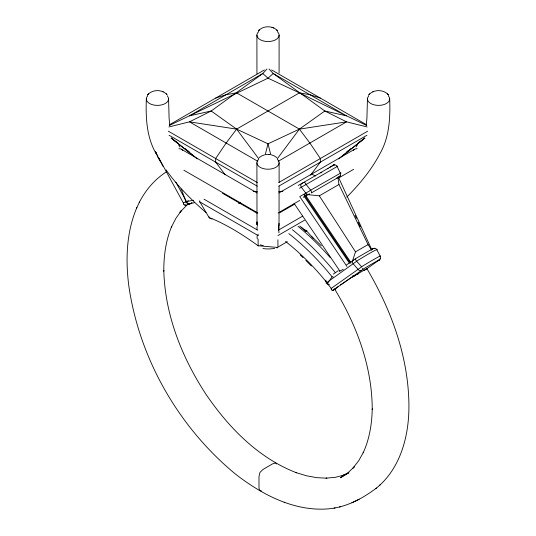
<?xml version="1.0" encoding="UTF-8"?>
<svg xmlns="http://www.w3.org/2000/svg" width="536" height="536" viewBox="0 0 536 536"><rect width="100%" height="100%" fill="white"/><g stroke="black" fill="none" stroke-linecap="round" stroke-linejoin="round"><path stroke-width="0.8" d="M279.082 73.037L279.109 35.135M279.095 186.106L279.048 211.512M279.102 182.428L279.109 162.81M257.019 224.256L257.025 221.877L257.005 224.745L256.905 162.81M279.001 225.596L279.042 213.844M278.981 228.457L279.008 223.324M389.692 98.979C390.349 117.538 389.491 136.881 380.084 153.437C371.589 169.751 359.69 184.056 346.812 197.081M367.448 98.966L366.905 118.57L366.195 125.417M257.146 226.514L257.555 224.162M352.742 277.179L352.882 275.598M209.12 216.839L209.04 217.415L200.035 202.206M265.213 154.79L268.007 143.809L299.41 129.129L324.836 110.999L346.551 115.856L366.704 125.458M352.393 261.193L355.495 251.846L368.058 244.59L338.946 184.498L337.874 177.115M136.881 207.539C126.402 232.014 125.451 259.518 128.781 285.608C139.239 358.738 178.722 427.386 235.686 474.253C261.91 494.567 294.304 511.726 328.474 508.845C346.236 507.297 362.51 498.661 376.46 488.001M326.109 283.035L358.229 260.127A25.447 1.059 -31.7 0 1 376.131 249.783L376.721 249.515L380.118 256.041A4.918 0.603 -29.9 0 1 380.319 256.496M139.253 202.508C145.484 190.153 154.804 179.272 166.495 171.781M136.68 207.981L139.461 202.059M356.038 146.951L357.606 144.579M333.218 276.998L332.079 276.79L327.308 283.832M147.42 95.227C152.016 89.076 162.85 89.076 167.46 95.22M368.56 95.22C373.17 89.083 383.997 89.07 388.593 95.227M277.159 158.911L299.41 129.129L346.551 121.853L367.14 126.938M310.873 174.743L320.34 162.147L320.34 158.522L309.875 143.025L299.41 129.129L236.611 92.869L226.138 94.684L215.673 98.088M310.599 175.111L311.818 174.153L315.403 175.996M369.21 94.376L368.868 94.785M147.728 94.798L148.07 94.39M375.595 488.745C400.111 469.509 408.841 436.84 408.928 406.904C408.935 357.907 391.561 310.351 366.872 268.583L366.088 269.219M258.459 30.78C263.243 25.386 273.032 25.433 277.702 30.954L277.199 30.364L277.561 30.78M348.862 472.826L340.414 477.777L347.831 472.866L354.43 466.682L352.949 468.149L358.691 460.732L363.495 452.176L363.153 452.873C369.472 439.111 371.93 423.943 372.239 408.881L372.232 409.39C372.152 366.678 356.755 325.258 334.685 289.165L338.571 286.304M266.968 69.003L262.814 73.506L211.177 110.999L189.463 121.853L168.88 126.938M148.619 93.813L148.231 94.209M186.3 205.724L179.935 212.243L181.416 210.554L175.922 218.293L171.386 227.15L171.728 226.246C165.818 240.443 163.748 255.88 163.795 271.176L163.802 270.399C164.921 314.786 181.898 357.532 206.012 394.342C228.638 427.547 258.372 458.092 296.515 472.765L295.859 472.551L306.532 475.8L316.903 477.683L326.88 478.179L325.982 478.186L335.429 477.295L344.286 475.037L342.149 475.66L348.829 472.712M369.378 94.202L369.76 93.807M353.345 150.375L354.517 149.33A2.667 2.178 0 0 1 355.71 148.841L356.098 148.794A8.623 7.042 0 0 1 356.38 148.767L357.19 148.713M259.203 157.644L261.722 155.902L264.529 154.884M379.716 485.194L380.573 484.457M371.086 250.037L373.136 248.55L356.735 257.93L346.651 264.777M338.658 158.891L364.828 138.154M341.278 156.7L364.828 138.127M373.009 248.684L373.056 248.65A2.821 2.66 65.2 0 1 376.748 249.501M346.772 151.735L348.099 150.716M349.432 149.705L350.758 148.686M358.068 143.105L364.708 138.027M301.996 183.573L303.343 182.588M365.746 269.474L365.043 269.983M364.172 270.6L364.715 270.211M321.004 172.887L321.794 172.337M333.955 164.934L304.24 182.106A2.727 0.456 60.5 0 1 306.009 184.317L310.672 190.18L340.983 172.86L340.635 173.128M327.509 283.825L327.168 284.053M365.78 269.454L379.528 259.772L378.738 260.134M333.345 274.13L338.303 270.64M378.892 260.06L378.852 260.081A21.145 0.884 -31.7 0 0 364.433 268.389L332.843 290.371L335.938 288.562M340.44 284.985L351.81 277.219L366.872 268.583M326.585 282.753L326.149 283.021M310.672 190.18L309.681 190.836M337.439 166.421L337.781 166.14L299.49 188.317M309.352 191.05L299.758 196.618L346.919 266.419M327.315 168.753L328.146 168.25M339.509 176.672L339.811 176.471L311.463 192.866M298.244 185.49L301.942 183.392M329.875 167.232L333.941 164.934M169.791 124.58L264.422 69.941M188.632 203.948L186.662 205.08A3.605 2.941 65.5 0 1 185.664 205.402M192.015 202.755L190.548 203.667A3.692 2.144 61.7 0 1 188.987 203.479M278.231 161.296L346.551 121.853L324.836 110.999L273.199 73.506L269.045 69.003M238.594 203.533L240.751 202.286M278.76 182.528L367.663 131.206M278.76 186.16L366.946 135.246M278.874 192.987L354.758 149.175M338.544 178.039L353.619 169.349M278.097 212.946L299.711 200.444M278.854 213.268L294.76 204.089M306.525 194.521L319.315 195.828L338.946 184.498M278.285 230.205L302.659 216.135M277.936 235.552L304.508 220.209M287.336 241.669L277.916 247.109L277.916 239.793M305.453 231.21L306.907 230.373M354.055 276.321L355.368 275.564M356.675 274.814L358.638 273.682M188.404 200.725L183.345 202.956L159.654 159.467M303.899 182.3L302.177 183.265M309.701 193.844L309.125 194.159M336.427 178.267L337.412 177.738M338.397 177.215L339.563 176.592A2.774 2.392 59 0 0 340.246 173.101L337.084 166.374A2.727 2.385 59 0 0 333.64 165.121M339.476 271.323L343.301 269.286M303.229 197.302L309.071 194.193A2.774 2.298 62.4 0 1 305.929 193.241L301.393 187.305M335.59 288.75L334.685 289.165M379.455 256.382L380.118 256.041A2.807 2.626 63.3 0 1 379.32 259.813M351.897 502.795L359.18 499.21M169.309 125.458L268.007 78.189L273.199 73.506L346.551 115.856L299.41 92.869L268.007 78.189L262.814 73.506L189.463 115.856L211.177 110.999L236.611 129.129L268.007 143.809L270.807 154.79M186.803 205.013L190.903 203.392M372.788 91.837L373.136 91.696M261.394 490.869L259.665 490.581L259.002 488.209L258.975 476.571L259.927 472.471L263.055 469.409L272.375 463.962L275.397 462.95L276.683 463.995M334.069 508.108L335.074 507.894M339.482 506.956L340.501 506.734M266.017 154.609L269.528 154.562M185.63 205.402L185.054 204.296M278.754 191.553L282.881 191.245M178.917 148.713L179.64 148.767A8.623 7.042 0 0 1 179.922 148.794L180.304 148.847A2.667 2.178 0 0 1 181.516 149.323L182.669 150.375M253.133 191.245L257.267 191.553M269.012 154.509L269.997 154.609M263.25 245.609L260.262 244.858M272.02 27.363L272.415 27.47M271.491 154.884L274.298 155.902L276.817 157.644M320.34 98.088L309.875 94.684L299.41 92.869L236.611 129.129L226.138 143.025L215.673 158.522L215.673 162.147L225.147 174.743M284.147 502.225L284.804 502.446M162.884 91.696L163.232 91.837M273.454 27.852L273.802 27.993M271.591 69.941L366.229 124.58M257.783 161.296L189.463 121.853L236.611 129.129L258.861 158.911M168.358 131.206L257.253 182.528M169.075 135.246L257.253 186.16M181.262 149.175L257.166 193M183.915 170.234L257.856 212.926M222.453 193.235L257.166 213.268M203.968 199.164L257.736 230.205M199.908 201.965L258.084 235.552M171.312 138.027L177.952 143.105M185.262 148.686L186.588 149.705M187.915 150.716L189.242 151.735M171.192 138.127L194.086 156.184M171.192 138.154L197.355 158.891M304.79 195.258L306.036 196.256M299.745 226.051L306.344 231.612M301.205 227.231L306.177 231.472M205.965 212.537C191.265 199.767 177.362 185.871 166.106 169.925M300.173 254.962L303.021 257.642M311.423 236.175L321.332 245.803M305.835 260.382L311.369 266.017M387.783 94.209L387.401 93.813M166.254 93.807L166.642 94.202M387.95 94.39L388.285 94.798M333.05 289.185L333.627 289.929M351.147 262.834L304.924 194.36L304.167 194.762L350.397 263.236M304.046 196.129L349.378 263.143M294.096 203.399L339.904 271.102M178.756 145.249L179.969 147.065M180.806 188.98L181.597 189.905L186.079 201.871A161.651 80.078 61.8 0 1 193.516 200.297M368.058 244.59L371.649 250.071M319.315 195.828L355.495 251.846M361.686 266.828L356.527 261.173L355.194 258.982M362.537 268.241L363.06 269.173M157.886 157.061L160.284 161.169M175.788 182.066L186.595 201.764A3.625 3.129 75.3 0 0 190.896 203.379A2.881 1.642 59.4 0 0 191.446 202.849M183.748 204.283L183.399 203.291M156.666 153.926L156.07 152.82A4.918 4.194 70.8 0 1 155.527 151.259M156.968 154.482L157.859 156.144M158.756 157.805L159.353 158.911M155.795 152.954L162.957 166.247M349.526 261.146L350.196 262.54M338.33 176.994L371.502 249.16M355.033 215.378L356.433 218.42M358.175 222.219L360.272 226.775M155.661 152.854C146.449 136.439 145.712 117.324 146.328 98.979M331.556 289.621L331.302 288.71M278.452 225.274L278.472 225.381A18.74 15.303 0 0 1 278.559 225.87L278.934 231.847M169.825 125.444L169.115 118.583L168.572 98.966M257.2 238.862L257.072 235.947M278.941 232.316L278.955 232.778M257.019 227.204L257.025 229.448M256.938 73.76L256.905 35.135M258.104 239.069L258.104 245.743L277.809 247.465A3.906 1.575 79.7 0 1 276.308 247.357M183.62 203.124A5.44 3.062 -64 0 1 183.593 202.789M185.556 205.556A3.966 2.647 -48.3 0 1 183.888 204.223M186.039 201.898A3.685 3.236 73.5 0 0 190.541 203.653A158.087 78.001 61.9 0 1 194.414 202.688M186.093 201.864A3.698 0.811 -20.7 0 1 185.697 201.831M329.533 284.777A3.698 2.901 34.2 0 1 327.596 283.578A161.651 96.547 53.1 0 0 285.561 241.455M288.837 233.622A173.704 103.783 53.1 0 1 332.086 276.784M297.989 226.306A175.741 104.373 54.4 0 1 330.39 257.803M305.62 229.904A160.961 89.579 65.5 0 1 313.212 238.493M292.381 229.716A176.766 105.565 53.2 0 1 335.255 272.523M301.379 187.312A2.747 2.251 63.5 0 1 301.842 183.453M333.526 165.155A2.747 2.231 63.5 0 1 334.712 164.914M310.672 190.18A2.774 0.529 60.5 0 1 311.59 192.779M321.754 172.478A2.914 2.117 -86.8 0 0 321.319 172.552A2.975 1.956 -68.4 0 0 321.044 172.693M340.26 175.547A2.774 2.238 62.2 0 1 339.375 176.686M361.184 270.439A2.781 2.117 55.5 0 1 358.108 269.44L353.177 263.792A2.774 2.111 55.5 0 1 353.358 260.074M376.748 249.495A4.945 0.623 -30 0 1 376.835 250.017M379.528 256.329A24.978 1.039 -31.7 0 0 363.08 265.822L331.261 288.355L326.518 282.552A2.734 2.231 59.8 0 1 325.895 280.107M331.101 288.844A5.44 3.216 -55.9 0 1 331.034 288.515M332.816 290.418A3.966 1.843 -69.8 0 1 331.529 289.701M380.178 258.64A2.781 2.399 54.2 0 1 379.153 260.06M372.768 248.865A2.774 2.378 52.5 0 1 374.396 248.644M258.104 245.776A152.191 54.726 45.8 0 0 209.074 217.475A3.966 3.451 -38.8 0 0 211.995 218.849M258.741 245.555A3.966 0.536 -69.5 0 1 258.526 245.89M258.03 235.652A2.854 0.891 -76.6 0 1 258.077 234.065M199.787 202.025A2.854 2.151 -35.7 0 1 199.794 200.739M277.393 159.366A11.115 6.425 0 0 1 275.27 167.668A11.115 6.425 0 0 1 260.751 167.668A11.115 6.425 0 0 1 258.62 159.366M274.673 248.376A28.066 20.261 10.7 0 1 262.955 248.563M167.5 96.225A11.115 6.419 -0.1 0 1 157.169 105.384A11.115 6.419 -0.1 0 1 147.641 95.957M277.387 31.704A11.115 6.405 0 0 1 275.27 39.986A11.115 6.405 0 0 1 260.744 39.986A11.115 6.405 0 0 1 258.627 31.704M388.372 95.957A11.115 6.419 0.1 0 1 378.711 105.384A11.115 6.419 0.1 0 1 368.641 96.085M258.654 30.545L258.312 30.954L259.203 29.969L258.654 30.545M155.862 152.914L156.244 152.76L155.889 152.901M276.998 30.157L277.367 30.545L276.998 30.157"/></g></svg>
